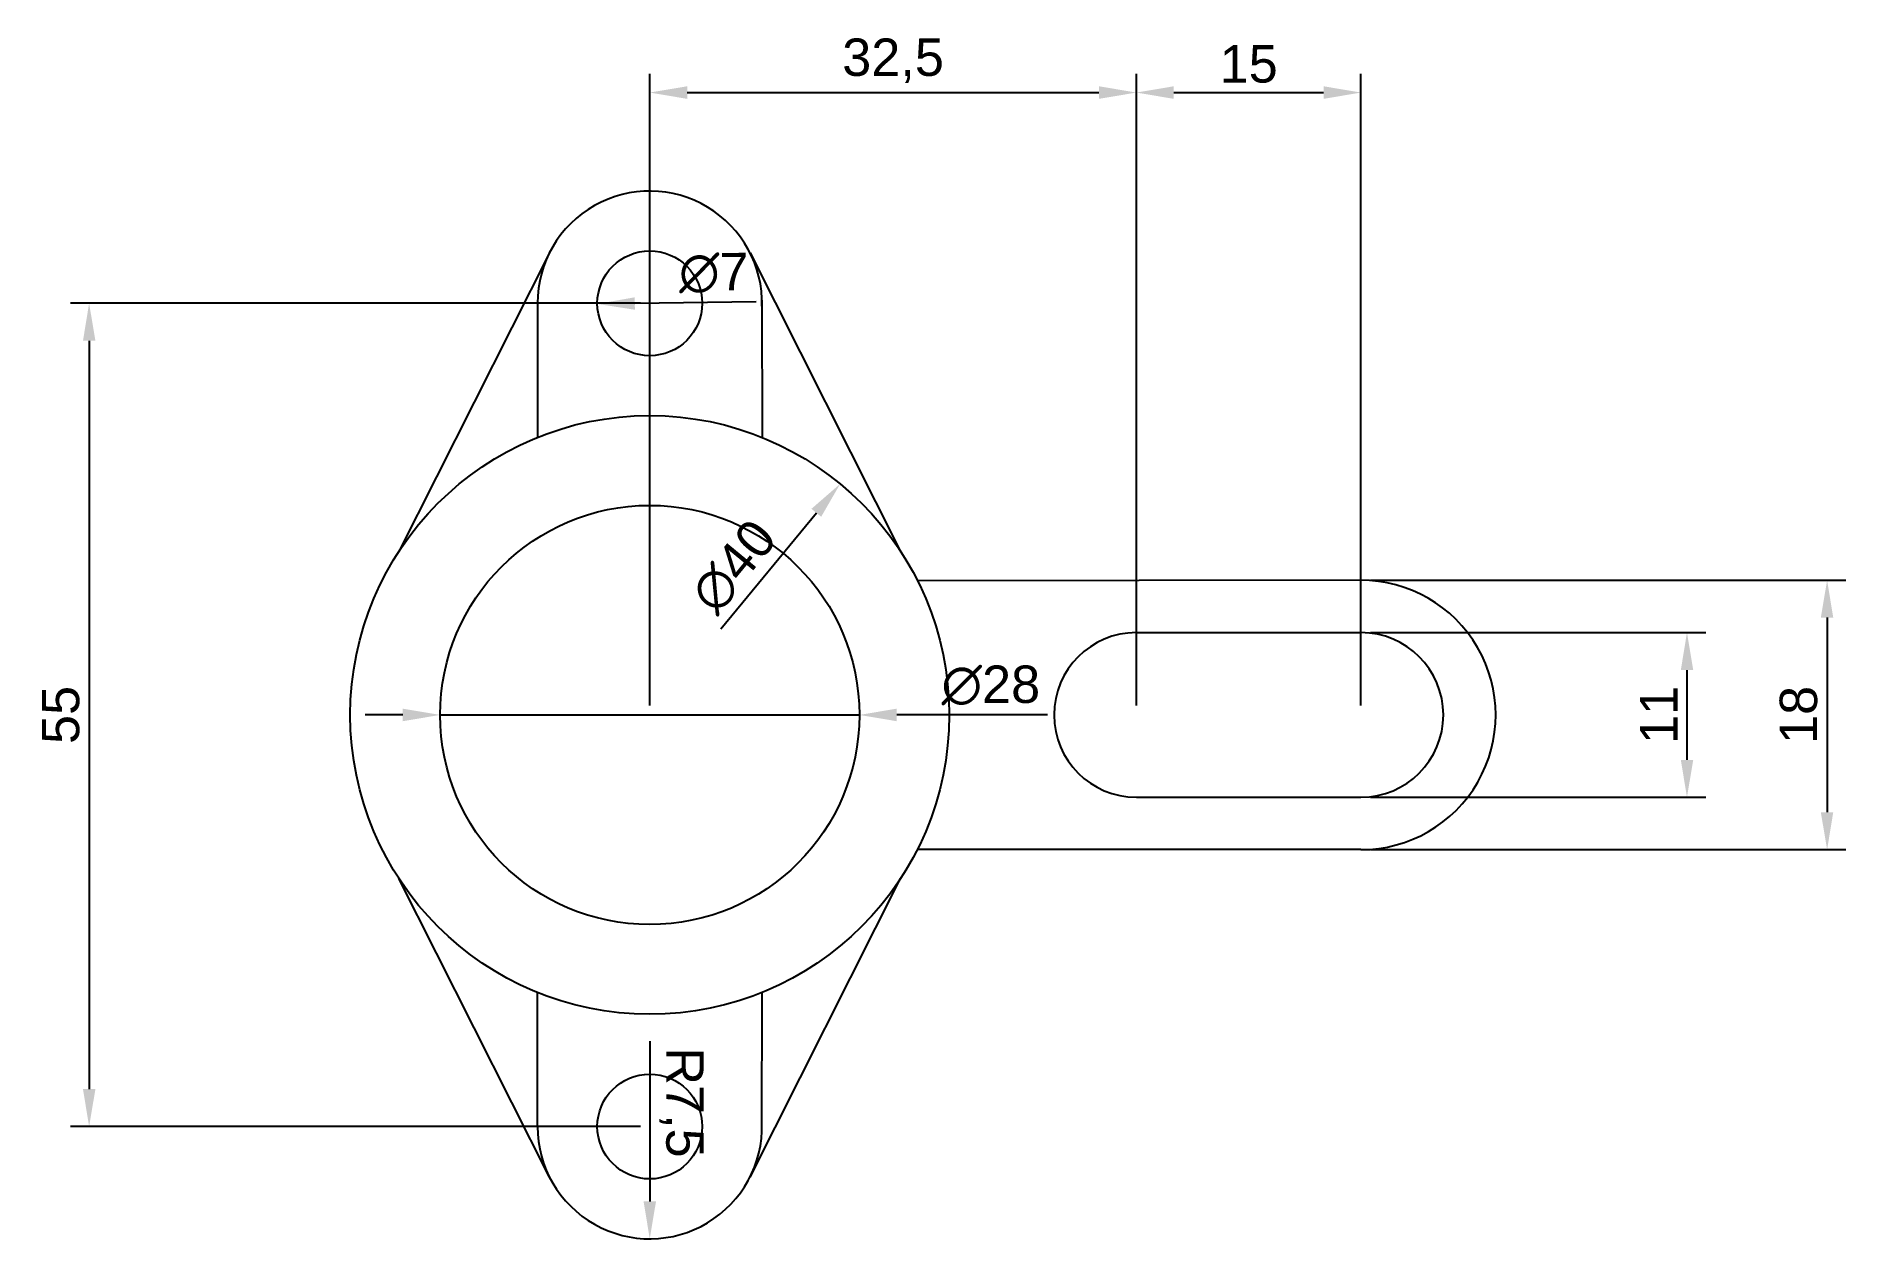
# Model space of a CAD drawing. Header units: millimetres. Extents: x 2309 to 2430, y 1915 to 1995.
import ezdxf

# ---------------------------------------------------------------- set-up
doc = ezdxf.new("R2010")
doc.units = ezdxf.units.MM
doc.styles.get("Standard").update_dxf_attribs({"font": 'arial.ttf'})
doc.dimstyles.new('ISO-25', dxfattribs={"dimtxt": 2.5, "dimasz": 2.5, "dimexe": 1.25, "dimexo": 0.625, "dimtad": 1, "dimtxsty": 'Standard', "dimcen": 2.5, "dimadec": 0, "dimazin": 0, "dimtfac": 1, "dimtmove": 0, "dimatfit": 3, "dimfxl": 1, "dimarcsym": 0})

# ---------------------------------------------------------------- blocks, each defined once
blk = doc.blocks.new('*D16')
at = {"color": 0, "lineweight": -2, "transparency": 16777216}
for p, q in [((2333.5, 1950), (2331, 1950)), ((2336, 1950), (2364, 1950)), ((2376.56, 1950), (2366.5, 1950))]:
    blk.add_line(p, q, dxfattribs=at)
at = {"color": 0, "transparency": 16777216}
for points in [[(2333.5, 1950.42), (2333.5, 1949.58), (2336, 1950)], [(2366.5, 1950.42), (2366.5, 1949.58), (2364, 1950)]]:
    blk.add_solid(points, dxfattribs=at)
at = {"layer": 'Defpoints', "color": 0, "transparency": 16777216}
for p in [(2336, 1950), (2364, 1950)]:
    blk.add_point(p, dxfattribs=at)
at = {"color": 0, "transparency": 16777216, "insert": (2372.78, 1951.97), "char_height": 2.5, "attachment_point": 5}
blk.add_mtext('∅28', dxfattribs=at)
blk = doc.blocks.new('*D17')
at = {"color": 0, "lineweight": -2, "transparency": 16777216}
blk.add_line((2354.74, 1955.76), (2361.13, 1963.51), dxfattribs=at)
at = {"color": 0, "transparency": 16777216}
blk.add_solid([(2360.8, 1963.77), (2361.45, 1963.24), (2362.72, 1965.44)], dxfattribs=at)
at = {"layer": 'Defpoints', "color": 0, "transparency": 16777216}
for p in [(2362.72, 1965.44), (2337.28, 1934.56)]:
    blk.add_point(p, dxfattribs=at)
at = {"color": 0, "transparency": 16777216, "insert": (2355.62, 1959.92), "char_height": 2.5, "attachment_point": 5, "rotation": 50.5226}
blk.add_mtext('∅40', dxfattribs=at)
blk = doc.blocks.new('*D18')
at = {"color": 0, "lineweight": -2, "transparency": 16777216}
blk.add_line((2357.11, 1977.59), (2349, 1977.49), dxfattribs=at)
at = {"color": 0, "transparency": 16777216}
blk.add_solid([(2348.99, 1977.9), (2349.01, 1977.07), (2346.5, 1977.46)], dxfattribs=at)
at = {"layer": 'Defpoints', "color": 0, "transparency": 16777216}
for p in [(2346.5, 1977.46), (2353.5, 1977.54)]:
    blk.add_point(p, dxfattribs=at)
at = {"color": 0, "transparency": 16777216, "insert": (2354.28, 1979.52), "char_height": 2.5, "attachment_point": 5, "rotation": 0.7013}
blk.add_mtext('∅7', dxfattribs=at)
blk = doc.blocks.new('*D21')
at = {"color": 0, "lineweight": -2, "transparency": 16777216}
blk.add_line((2350, 1928.21), (2350, 1917.5), dxfattribs=at)
at = {"color": 0, "transparency": 16777216}
blk.add_solid([(2350.42, 1917.5), (2349.59, 1917.5), (2350, 1915)], dxfattribs=at)
at = {"layer": 'Defpoints', "color": 0, "transparency": 16777216}
for p in [(2350, 1922.5), (2350, 1915)]:
    blk.add_point(p, dxfattribs=at)
at = {"color": 0, "transparency": 16777216, "insert": (2352.12, 1924.11), "char_height": 2.5, "attachment_point": 5, "rotation": 270.0219}
blk.add_mtext('R7,5', dxfattribs=at)
blk = doc.blocks.new('*D22')
at = {"color": 0, "lineweight": -2, "transparency": 16777216}
for p, q in [((2349.38, 1977.5), (2311.31, 1977.5)), ((2312.56, 1975), (2312.56, 1925)), ((2349.38, 1922.5), (2311.31, 1922.5))]:
    blk.add_line(p, q, dxfattribs=at)
at = {"color": 0, "transparency": 16777216}
for points in [[(2312.15, 1975), (2312.98, 1975), (2312.56, 1977.5)], [(2312.15, 1925), (2312.98, 1925), (2312.56, 1922.5)]]:
    blk.add_solid(points, dxfattribs=at)
at = {"layer": 'Defpoints', "color": 0, "transparency": 16777216}
for p in [(2350, 1977.5), (2312.56, 1922.5), (2350, 1922.5)]:
    blk.add_point(p, dxfattribs=at)
at = {"color": 0, "transparency": 16777216, "insert": (2310.67, 1950), "char_height": 2.5, "attachment_point": 5, "rotation": 90}
blk.add_mtext('55', dxfattribs=at)
blk = doc.blocks.new('*D23')
at = {"color": 0, "lineweight": -2, "transparency": 16777216}
for p, q in [((2350, 1950.62), (2350, 1992.83)), ((2382.5, 1950.62), (2382.5, 1992.83)), ((2352.5, 1991.58), (2380, 1991.58))]:
    blk.add_line(p, q, dxfattribs=at)
at = {"color": 0, "transparency": 16777216}
for points in [[(2352.5, 1992), (2352.5, 1991.16), (2350, 1991.58)], [(2380, 1992), (2380, 1991.16), (2382.5, 1991.58)]]:
    blk.add_solid(points, dxfattribs=at)
at = {"layer": 'Defpoints', "color": 0, "transparency": 16777216}
for p in [(2382.5, 1991.58), (2350, 1950), (2382.5, 1950)]:
    blk.add_point(p, dxfattribs=at)
at = {"color": 0, "transparency": 16777216, "insert": (2366.25, 1993.71), "char_height": 2.5, "attachment_point": 5}
blk.add_mtext('32,5', dxfattribs=at)
blk = doc.blocks.new('*D24')
at = {"color": 0, "lineweight": -2, "transparency": 16777216}
for p, q in [((2382.5, 1950.62), (2382.5, 1992.83)), ((2397.5, 1950.62), (2397.5, 1992.83)), ((2385, 1991.58), (2395, 1991.58))]:
    blk.add_line(p, q, dxfattribs=at)
at = {"color": 0, "transparency": 16777216}
for points in [[(2385, 1992), (2385, 1991.16), (2382.5, 1991.58)], [(2395, 1992), (2395, 1991.16), (2397.5, 1991.58)]]:
    blk.add_solid(points, dxfattribs=at)
at = {"layer": 'Defpoints', "color": 0, "transparency": 16777216}
for p in [(2397.5, 1991.58), (2382.5, 1950), (2397.5, 1950)]:
    blk.add_point(p, dxfattribs=at)
at = {"color": 0, "transparency": 16777216, "insert": (2390, 1993.48), "char_height": 2.5, "attachment_point": 5}
blk.add_mtext('15', dxfattribs=at)
blk = doc.blocks.new('*D25')
at = {"color": 0, "lineweight": -2, "transparency": 16777216}
for p, q in [((2398.13, 1955.5), (2420.52, 1955.5)), ((2419.27, 1953), (2419.27, 1947)), ((2398.13, 1944.5), (2420.52, 1944.5))]:
    blk.add_line(p, q, dxfattribs=at)
at = {"color": 0, "transparency": 16777216}
for points in [[(2418.86, 1953), (2419.69, 1953), (2419.27, 1955.5)], [(2418.86, 1947), (2419.69, 1947), (2419.27, 1944.5)]]:
    blk.add_solid(points, dxfattribs=at)
at = {"layer": 'Defpoints', "color": 0, "transparency": 16777216}
for p in [(2397.5, 1955.5), (2397.5, 1944.5), (2419.27, 1944.5)]:
    blk.add_point(p, dxfattribs=at)
at = {"color": 0, "transparency": 16777216, "insert": (2417.39, 1950), "char_height": 2.5, "attachment_point": 5, "rotation": 90}
blk.add_mtext('11', dxfattribs=at)
blk = doc.blocks.new('*D26')
at = {"color": 0, "lineweight": -2, "transparency": 16777216}
for p, q in [((2398.13, 1959), (2429.88, 1959)), ((2428.63, 1956.5), (2428.63, 1943.5)), ((2398.13, 1941), (2429.88, 1941))]:
    blk.add_line(p, q, dxfattribs=at)
at = {"color": 0, "transparency": 16777216}
for points in [[(2428.21, 1956.5), (2429.04, 1956.5), (2428.63, 1959)], [(2428.21, 1943.5), (2429.04, 1943.5), (2428.63, 1941)]]:
    blk.add_solid(points, dxfattribs=at)
at = {"layer": 'Defpoints', "color": 0, "transparency": 16777216}
for p in [(2397.5, 1959), (2397.5, 1941), (2428.63, 1941)]:
    blk.add_point(p, dxfattribs=at)
at = {"color": 0, "transparency": 16777216, "insert": (2426.73, 1950), "char_height": 2.5, "attachment_point": 5, "rotation": 90}
blk.add_mtext('18', dxfattribs=at)

msp = doc.modelspace()

# ---------------------------------------------------------------- linework, layer by layer
for p, q in [((2343.303, 1980.876), (2333.246, 1960.923)), ((2356.697, 1980.876), (2366.754, 1960.923)), ((2342.5, 1977.5), (2342.5, 1968.54)), ((2357.497, 1977.717), (2357.507, 1968.538)), ((2397.5, 1959), (2367.88, 1958.961)), ((2382.5, 1955.5), (2397.5, 1955.5)), ((2382.5, 1944.5), (2397.5, 1944.5)), ((2397.5, 1941), (2367.857, 1941)), ((2343.303, 1919.124), (2333.246, 1939.077)), ((2356.697, 1919.124), (2366.754, 1939.077)), ((2342.5, 1922.5), (2342.5, 1931.46)), ((2357.497, 1922.283), (2357.507, 1931.462))]:
    msp.add_line(p, q)
for centre, radius in [((2350, 1977.5), 3.5), ((2350, 1950), 20), ((2350, 1950), 14), ((2350, 1922.5), 3.5)]:
    msp.add_circle(centre, radius)
for centre, radius, start, end in [((2350, 1977.5), 7.5, 358.46087, 180), ((2397.5, 1950), 9, 270, 90.15097), ((2382.5, 1950), 5.5, 90, 270), ((2397.5, 1950), 5.5, 270, 90), ((2350, 1922.5), 7.5, 180, 1.53913)]:
    msp.add_arc(centre, radius, start, end)

# ---------------------------------------------------------------- dimensions: what is measured, and where the dimension line sits
for base, p1, p2, picture, middle in [((2382.5, 1991.579), (2350, 1950), (2382.5, 1950), '*D23', (2366.25, 1993.706)), ((2397.5, 1991.579), (2382.5, 1950), (2397.5, 1950), '*D24', (2390, 1993.48))]:
    dim = msp.add_linear_dim(base=base, p1=p1, p2=p2, dimstyle='ISO-25')
    dim.commit()
    dim.dimension.update_dxf_attribs({"geometry": picture, "text_midpoint": middle})
for p1, p2, picture, middle in [((2353.5, 1977.543), (2346.5, 1977.457), '*D18', (2354.304, 1977.553)), ((2337.285, 1934.562), (2362.715, 1965.438), '*D17', (2357.139, 1958.667))]:
    dim = msp.add_diameter_dim_2p(p1=p1, p2=p2, dimstyle='ISO-25')
    dim.commit()
    dim.dimension.update_dxf_attribs({"geometry": picture, "text_midpoint": middle, "dimtype": 163})
for base, p1, p2, picture, middle in [((2312.562, 1922.5), (2350, 1977.5), (2350, 1922.5), '*D22', (2310.666, 1950)), ((2428.628, 1941), (2397.5, 1959), (2397.5, 1941), '*D26', (2426.727, 1950)), ((2419.274, 1944.5), (2397.5, 1955.5), (2397.5, 1944.5), '*D25', (2417.394, 1950))]:
    dim = msp.add_linear_dim(base=base, p1=p1, p2=p2, angle=90, dimstyle='ISO-25')
    dim.commit()
    dim.dimension.update_dxf_attribs({"geometry": picture, "text_midpoint": middle})
dim = msp.add_diameter_dim_2p(p1=(2336, 1950), p2=(2364, 1950), dimstyle='ISO-25')
dim.commit()
dim.dimension.update_dxf_attribs({"geometry": '*D16', "text_midpoint": (2372.778, 1951.971)})
dim = msp.add_radius_dim(center=(2350, 1922.5), mpoint=(2350.003, 1915), dimstyle='ISO-25')
dim.commit()
dim.dimension.update_dxf_attribs({"geometry": '*D21', "text_midpoint": (2349.999, 1924.106), "dimtype": 164})

doc.saveas('drawing.dxf')
